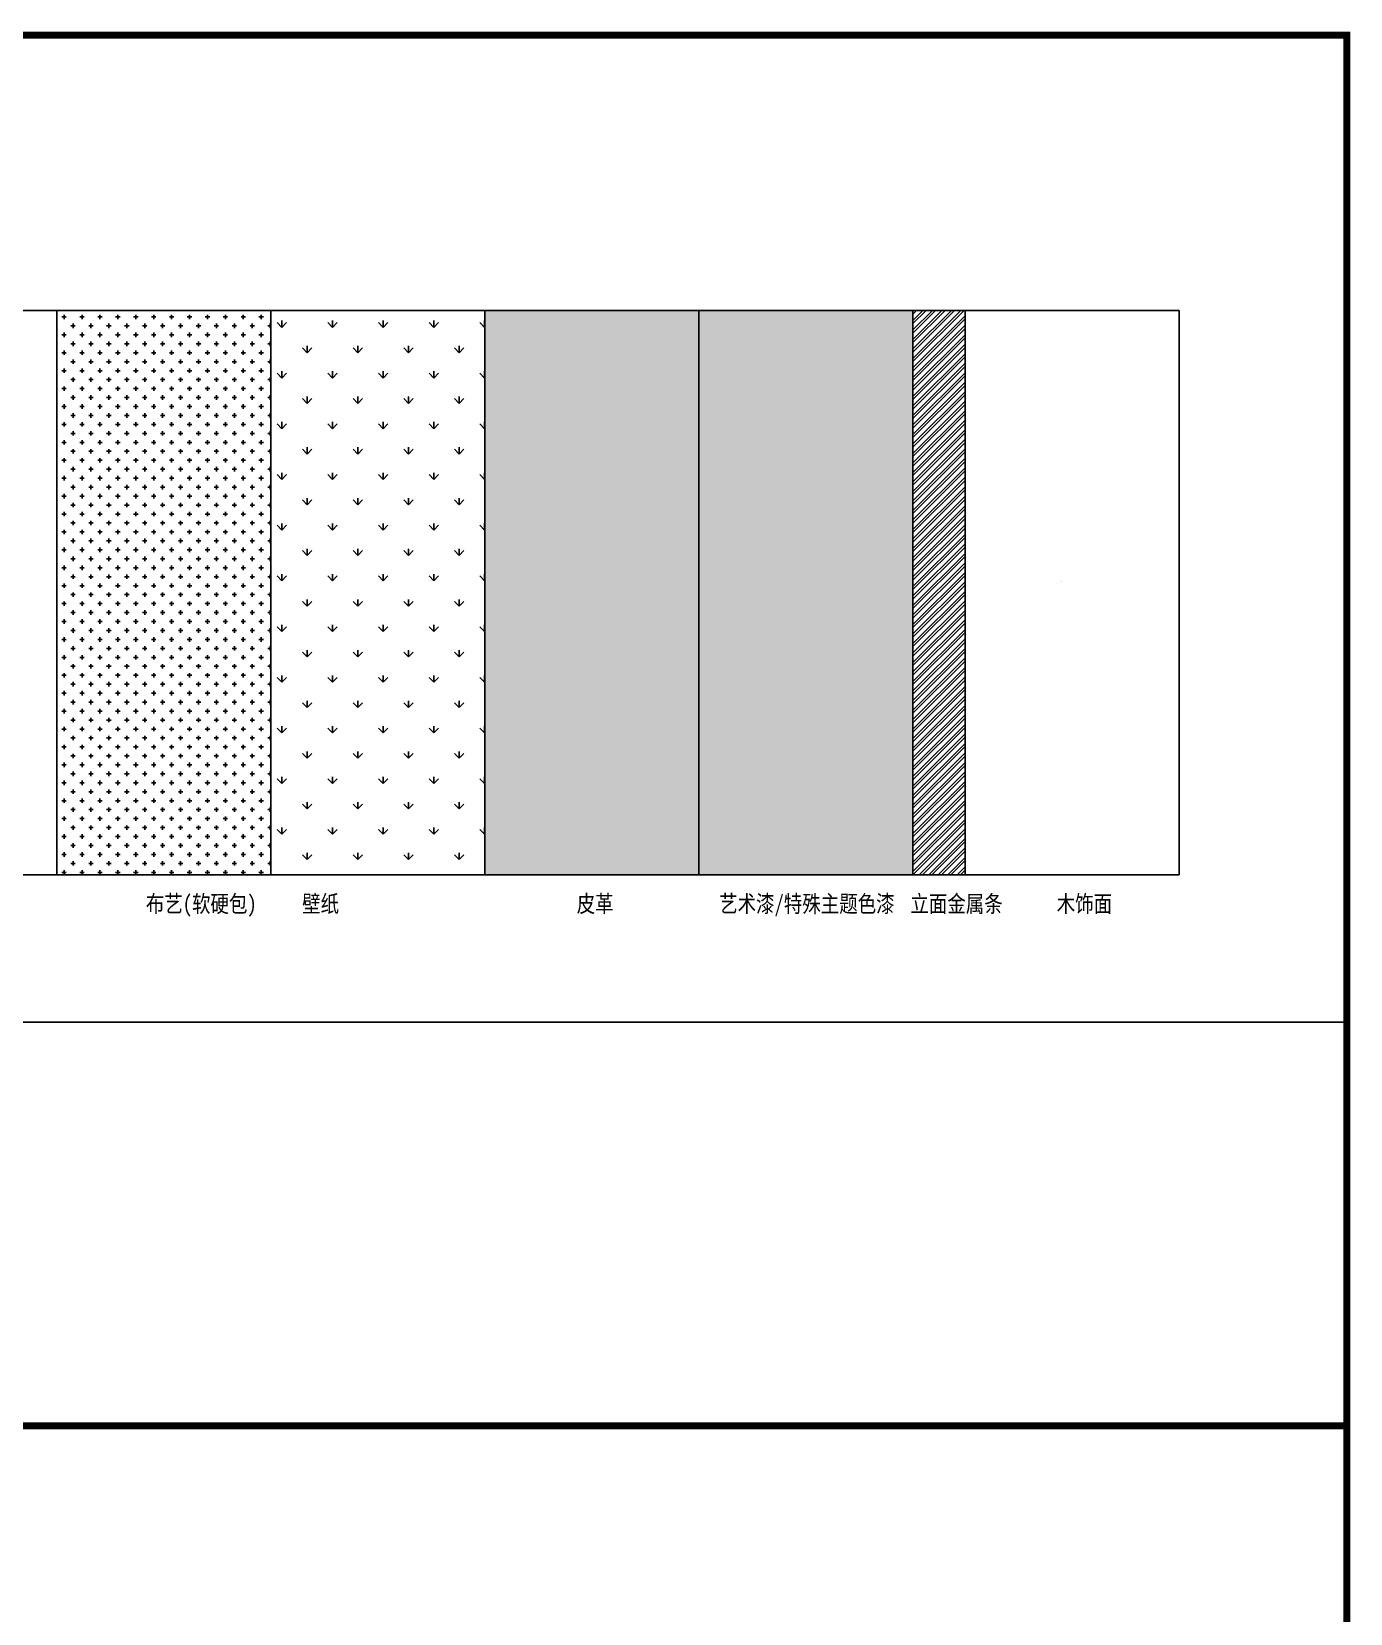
# Model space of a CAD drawing. Header units: millimetres. Extents: x -108767 to 78913, y -380878 to 1470.
# Drawn here: x -80149 to -70804, y -182777 to -171566 of the extents above; entities that cross this region are included whole.
import ezdxf

# ---------------------------------------------------------------- set-up
doc = ezdxf.new("R2010")
doc.units = ezdxf.units.MM
doc.header["$LTSCALE"] = 10
for name, color, linetype in [('NW-01-wall(原有墙体)', 255, 'Continuous'), ('NW-05-立面填充', 250, 'Continuous'), ('NW-完成面（用于平面）', 43, 'Continuous'), ('NW-立面填充', 251, 'Continuous')]:
    doc.layers.add(name, color=color, linetype=linetype)
doc.styles.add('HZ', font='', dxfattribs={"width": 0.8})
doc.styles.get('HZ').set_extended_font_data('SimSun')

msp = doc.modelspace()

# ---------------------------------------------------------------- hatches: boundary and pattern name
at = {"layer": 'NW-05-立面填充', "linetype": 'Continuous'}
h = msp.add_hatch(dxfattribs=at)
h.set_pattern_fill('CROSS', color=250, scale=10)
h.set_pattern_definition([(0, (-467221.675, -344466.58), (63.5, 63.5), [31.75, -95.25]), (90, (-467205.8, -344482.45), (-63.5, 63.5), [31.75, -95.25])])
h.paths.add_polyline_path([(-79971.8, -173541.7), (-78454.9, -173541.7), (-78454.9, -177541.7), (-79971.8, -177541.7)])
h = msp.add_hatch(dxfattribs=at)
h.set_pattern_fill('GRASS', color=250, scale=10)
h.set_pattern_definition([(90, (-467221.67, -344466.58), (-179.60512, 179.60512), [47.625, -311.58524]), (45, (-467221.67, -344466.58), (-179.60512, 179.60512), [47.625, -206.375]), (135, (-467221.67, -344466.58), (-179.60512, -179.60512), [47.625, -206.375])])
h.paths.add_polyline_path([(-78454.9, -173541.7), (-76938.1, -173541.7), (-76938.1, -177541.7), (-78454.9, -177541.7)])
h = msp.add_hatch(dxfattribs=at)
h.set_pattern_fill('DOTS', color=250, scale=20, angle=45)
h.set_pattern_definition([(45, (-465704.838, -344466.578), (-11.2253202, 33.6759605), [0, -31.75])])
h.paths.add_polyline_path([(-76938.1, -173541.7), (-75421.2, -173541.7), (-75421.2, -177541.7), (-76938.1, -177541.7)])
h = msp.add_hatch(dxfattribs=at)
h.set_pattern_fill('AR-SAND', color=250, scale=2)
h.set_pattern_definition([(37.5, (-465704.84, -344466.58), (-3.200063, 97.882647), [0, -77.216, 0, -86.36, 0, -82.55]), (7.5, (-465704.84, -344466.58), (89.904657, 143.36502), [0, -41.656, 0, -69.596, 0, -26.67]), (327.5, (-465767.32, -344466.58), (158.198474, 0.287437), [0, -25.4, 0, -91.44, 0, -119.38]), (317.5, (-465767.32, -344466.58), (152.71129, 44.585865), [0, -12.7, 0, -59.944, 0, -68.58])])
h.paths.add_polyline_path([(-73904.4, -173541.7), (-75421.2, -173541.7), (-75421.2, -177541.7), (-73904.4, -177541.7)])
at = {"layer": 'NW-05-立面填充'}
h = msp.add_hatch(dxfattribs=at)
h.set_pattern_fill('ANSI32', color=250, scale=5)
h.set_pattern_definition([(45, (-467221.675, -344466.58), (-33.6759605, 33.6759605), []), (45, (-467199.224, -344466.58), (-33.6759605, 33.6759605), [])])
h.paths.add_polyline_path([(-73534.9, -173541.7), (-73904.4, -173541.7), (-73904.4, -177541.7), (-73534.9, -177541.7)])

# ---------------------------------------------------------------- linework, layer by layer
at = {"color": 1, "ltscale": 30}
msp.add_lwpolyline([(-88463.9, -171591), (-70829.1, -171591), (-70829.1, -194049.4), (-88463.1, -194051.1)], dxfattribs=at)
at = {"linetype": 'Continuous', "elevation": 8.8}
for points in [[(-81488.6, -173541.7), (-79971.8, -173541.7), (-79971.8, -177541.7), (-81488.6, -177541.7)], [(-79971.8, -173541.7), (-78454.9, -173541.7), (-78454.9, -177541.7), (-79971.8, -177541.7)], [(-76938.1, -173541.7), (-78454.9, -173541.7), (-78454.9, -177541.7), (-76938.1, -177541.7)], [(-76938.1, -173541.7), (-75421.2, -173541.7), (-75421.2, -177541.7), (-76938.1, -177541.7)], [(-73904.4, -173541.7), (-75421.2, -173541.7), (-75421.2, -177541.7), (-73904.4, -177541.7)], [(-73534.9, -173541.7), (-73904.4, -173541.7), (-73904.4, -177541.7), (-73534.9, -177541.7)], [(-72018.1, -173541.7), (-73534.9, -173541.7), (-73534.9, -177541.7), (-72018.1, -177541.7)]]:
    msp.add_lwpolyline(points, close=True, dxfattribs=at)
at = {"layer": 'NW-01-wall(原有墙体)', "ltscale": 30}
msp.add_line((-88463.9, -181448.3), (-70829.1, -181448.3), dxfattribs=at)
at = {"layer": 'NW-完成面（用于平面）', "color": 2}
msp.add_line((-88463.9, -178585.8), (-70829.1, -178585.8), dxfattribs=at)
at = {"layer": 'NW-完成面（用于平面）', "color": 2, "const_width": 50}
msp.add_lwpolyline([(-105001.4, -171591), (-70829.1, -171591), (-70829.1, -194049.4), (-105001.4, -194049.4), (-105001.4, -171591)], dxfattribs=at)
at = {"layer": 'NW-完成面（用于平面）', "color": 2}
msp.add_lwpolyline([(-88462.9, -181448.3, 50, 50, 0), (-70829.1, -181448.3, 10, 10, 0)], format="xyseb", dxfattribs=at)
at = {"layer": 'NW-立面填充', "color": 250, "const_width": 0.162}
for points in [[(-72706.8, -175478.7), (-72716.2, -175497), (-72716.2, -175441.8), (-72725.2, -175461.2)], [(-72856.1, -175460.8), (-72837.8, -175470.2), (-72893, -175470.2), (-72873.6, -175479.2)]]:
    msp.add_lwpolyline(points, dxfattribs=at)

# ---------------------------------------------------------------- texts
at = {"color": 77, "style": 'HZ', "width": 0.8}
for s, p in [('布艺(软硬包)', (-79340, -177807.5)), ('壁纸', (-78232.6, -177807.5)), ('皮革', (-76286.5, -177807.5)), ('艺术漆/特殊主题色漆', (-75277.3, -177807.5)), ('立面金属条', (-73922.3, -177807.5)), ('木饰面', (-72885.4, -177807.5))]:
    msp.add_text(s, height=120, dxfattribs=at).set_placement(p)

doc.saveas('drawing.dxf')
